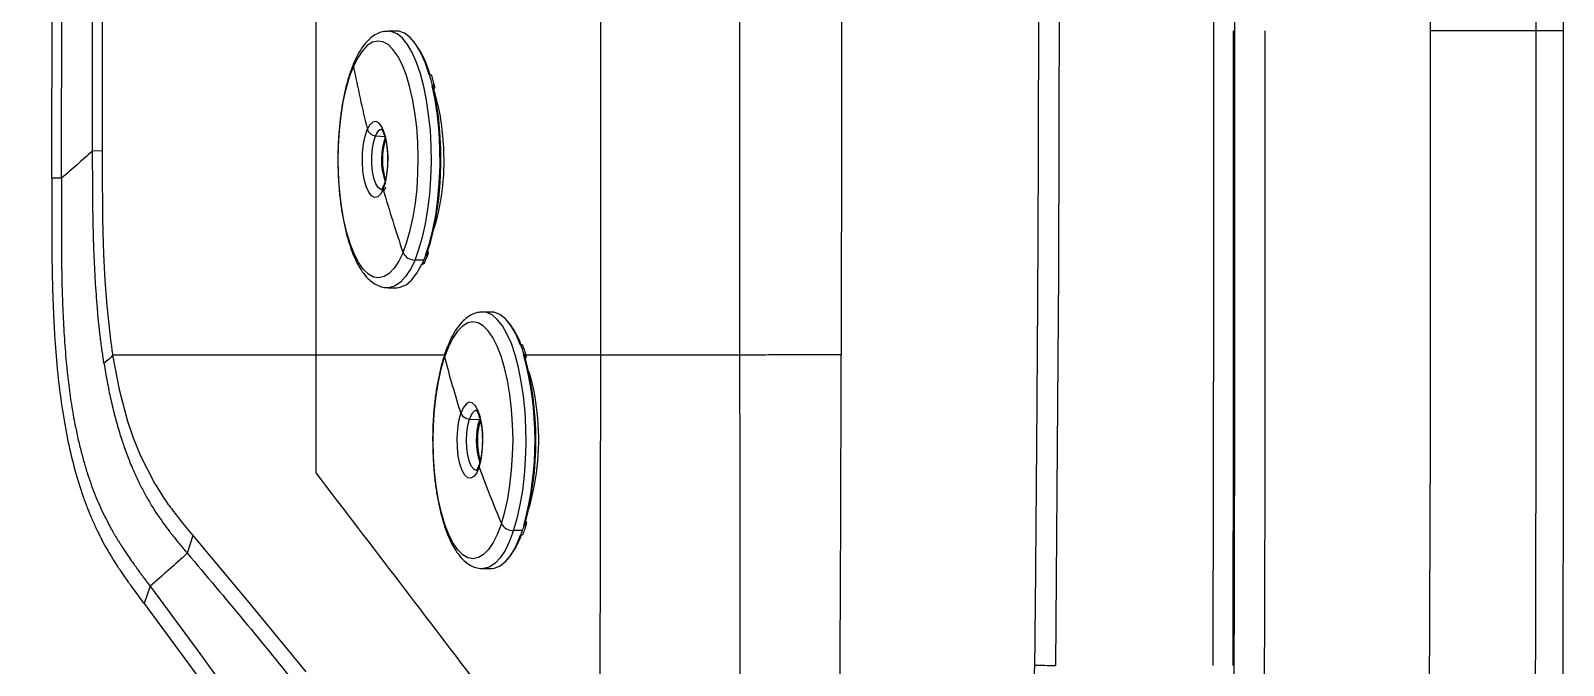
# Model space of a CAD drawing. Extents: x -51 to 27, y -13 to 136.
# Drawn here: x 16.39 to 27.3, y 40.21 to 44.73 of the extents above; entities that cross this region are included whole.
import ezdxf

# ---------------------------------------------------------------- set-up
doc = ezdxf.new("R2010")
doc.units = 0
doc.header["$MEASUREMENT"] = 0
doc.layers.add('GEOMETRY', color=2, linetype='Continuous', lineweight=25)

# ---------------------------------------------------------------- blocks, each defined once
blk = doc.blocks.new('2026 MONTERREY-BLOOM')
at = {"layer": 'GEOMETRY'}
for p, q in [((30.102, -41.295), (30.102, -34.508)), ((32.128, -34.508), (32.128, -41.295)), ((28.219, -40.035), (28.223, -37.902)), ((28.288, -40.035), (28.291, -37.902)), ((28.509, -39.842), (28.51, -37.902)), ((28.578, -37.902), (28.578, -39.841)), ((33.117, -37.902), (33.118, -39.598)), ((35.397, -37.902), (35.39, -40.712)), ((38.037, -38.349), (38.037, -38.985)), ((36.493, -38.714), (36.493, -39.455)), ((30.676, -38.988), (30.614, -38.988)), ((38.037, -38.985), (38.037, -39.621)), ((30.909, -39.297), (30.907, -39.297)), ((30.928, -39.374), (30.93, -39.374)), ((30.945, -39.389), (30.94, -39.403)), ((36.493, -39.455), (36.493, -40.806)), ((33.118, -39.598), (33.118, -41.295)), ((38.037, -39.621), (38.037, -40.326)), ((30.525, -39.733), (30.595, -39.738)), ((28.578, -39.841), (28.509, -39.842)), ((28.578, -39.841), (28.578, -39.952)), ((28.578, -39.952), (28.578, -40.063)), ((28.578, -40.063), (28.58, -40.211)), ((28.219, -40.152), (28.218, -40.269)), ((28.58, -40.211), (28.581, -40.318)), ((28.581, -40.318), (28.583, -40.42)), ((38.037, -40.326), (38.036, -41.904)), ((28.583, -40.42), (28.588, -40.577)), ((28.588, -40.577), (28.592, -40.67)), ((30.882, -40.586), (30.88, -40.586)), ((30.896, -40.555), (30.899, -40.568)), ((28.592, -40.67), (28.597, -40.762)), ((30.869, -40.618), (30.806, -40.618)), ((30.854, -40.647), (30.856, -40.647)), ((35.39, -40.712), (35.368, -43.504)), ((28.597, -40.762), (28.611, -40.943)), ((30.614, -40.815), (30.676, -40.815)), ((36.493, -40.806), (36.489, -43.504)), ((28.611, -40.943), (28.64, -41.207)), ((31.351, -40.988), (31.29, -40.988)), ((31.558, -41.219), (31.556, -41.219)), ((28.652, -41.295), (28.699, -41.54)), ((30.102, -41.295), (28.652, -41.295)), ((30.102, -42.134), (30.102, -41.295)), ((31.015, -41.295), (30.102, -41.295)), ((31.579, -41.288), (31.581, -41.288)), ((31.598, -41.305), (31.593, -41.318)), ((32.128, -41.295), (31.598, -41.295)), ((32.128, -41.295), (32.121, -44.784)), ((33.118, -41.295), (32.128, -41.295)), ((33.118, -41.295), (33.119, -42.141)), ((33.838, -42.621), (33.841, -41.293)), ((28.699, -41.54), (28.758, -41.764)), ((28.758, -41.764), (28.799, -41.883)), ((31.194, -41.75), (31.264, -41.754)), ((28.799, -41.883), (28.851, -42.012)), ((38.036, -41.904), (38.024, -45.524)), ((28.851, -42.012), (28.953, -42.212)), ((28.953, -42.212), (28.959, -42.222)), ((28.959, -42.222), (29.022, -42.321)), ((33.119, -42.141), (33.119, -42.987)), ((29.153, -42.494), (29.188, -42.536)), ((29.188, -42.536), (29.224, -42.579)), ((31.572, -42.544), (31.508, -42.544)), ((31.583, -42.508), (31.581, -42.508)), ((31.595, -42.478), (31.6, -42.492)), ((29.224, -42.579), (29.184, -42.705)), ((29.224, -42.579), (29.635, -43.071)), ((31.558, -42.578), (31.56, -42.578)), ((31.289, -42.815), (31.351, -42.815)), ((28.799, -42.96), (28.837, -43.012)), ((28.919, -42.94), (28.876, -43.064)), ((28.919, -42.94), (29.272, -43.419)), ((28.876, -43.064), (29.247, -43.566)), ((29.635, -43.071), (30.028, -43.551)), ((29.272, -43.419), (29.657, -43.95)), ((35.219, -43.503), (35.206, -43.756))]:
    blk.add_line(p, q, dxfattribs=at)
at = {"layer": 'GEOMETRY', "flags": 128}
for points in [[(38.985, -38.334), (38.985, -38.661), (38.985, -38.985)], [(30.721, -40.563), (30.748, -40.489), (30.772, -40.405), (30.793, -40.312), (30.809, -40.213), (30.82, -40.108), (30.827, -39.999), (30.829, -39.889), (30.826, -39.779), (30.818, -39.671), (30.805, -39.568), (30.788, -39.469), (30.767, -39.379), (30.742, -39.297), (30.714, -39.225), (30.683, -39.165), (30.649, -39.118), (30.614, -39.084), (30.577, -39.064), (30.54, -39.059), (30.503, -39.067), (30.466, -39.091), (30.431, -39.128), (30.398, -39.178), (30.367, -39.24)], [(30.806, -40.618), (30.834, -40.541), (30.86, -40.455), (30.881, -40.359), (30.898, -40.256), (30.911, -40.148), (30.919, -40.036), (30.923, -39.922), (30.921, -39.807), (30.915, -39.694), (30.903, -39.584), (30.888, -39.479), (30.868, -39.381), (30.844, -39.291), (30.816, -39.211), (30.785, -39.141), (30.752, -39.084), (30.716, -39.039), (30.679, -39.008), (30.64, -38.992), (30.614, -38.988)], [(30.907, -39.297), (30.878, -39.212), (30.845, -39.138), (30.81, -39.079), (30.772, -39.033), (30.732, -39.003), (30.691, -38.989), (30.676, -38.988)], [(38.985, -38.985), (38.985, -39.663), (38.985, -40.361)], [(30.721, -40.563), (30.69, -40.625), (30.657, -40.676), (30.622, -40.713), (30.585, -40.736), (30.548, -40.745), (30.511, -40.739), (30.474, -40.719), (30.439, -40.685), (30.405, -40.638), (30.374, -40.578), (30.346, -40.506), (30.321, -40.425), (30.3, -40.334), (30.283, -40.236), (30.27, -40.132), (30.262, -40.024), (30.259, -39.914), (30.261, -39.804), (30.268, -39.695), (30.279, -39.59), (30.295, -39.491), (30.316, -39.398), (30.34, -39.314), (30.367, -39.24)], [(30.88, -40.586), (30.909, -40.5), (30.933, -40.403), (30.954, -40.298), (30.969, -40.185), (30.979, -40.068), (30.984, -39.947), (30.983, -39.826), (30.977, -39.706), (30.966, -39.589), (30.949, -39.478), (30.928, -39.374)], [(30.887, -40.579), (30.916, -40.493), (30.94, -40.398), (30.96, -40.293), (30.975, -40.182), (30.985, -40.066), (30.99, -39.947), (30.989, -39.827), (30.983, -39.708), (30.972, -39.593), (30.955, -39.483), (30.934, -39.381)], [(30.58, -40.114), (30.561, -40.149), (30.54, -40.168), (30.518, -40.173), (30.496, -40.161), (30.476, -40.135), (30.458, -40.094), (30.444, -40.043), (30.435, -39.984), (30.431, -39.919), (30.432, -39.854), (30.439, -39.791), (30.45, -39.735), (30.466, -39.689)], [(30.58, -40.114), (30.595, -40.068), (30.606, -40.012), (30.613, -39.949), (30.614, -39.884), (30.61, -39.82), (30.601, -39.76), (30.587, -39.709), (30.57, -39.669), (30.55, -39.642), (30.528, -39.631), (30.506, -39.635), (30.485, -39.655), (30.466, -39.689)], [(30.572, -40.117), (30.562, -40.116), (30.543, -40.102), (30.527, -40.074), (30.513, -40.035), (30.503, -39.987), (30.498, -39.933), (30.498, -39.877), (30.502, -39.822), (30.512, -39.773), (30.525, -39.733)], [(28.287, -40.223), (28.287, -40.228), (28.287, -40.232)], [(30.806, -40.618), (30.774, -40.683), (30.739, -40.736), (30.703, -40.776), (30.665, -40.802), (30.627, -40.814), (30.613, -40.815)], [(30.676, -40.815), (30.701, -40.812), (30.742, -40.794), (30.781, -40.76), (30.819, -40.711), (30.854, -40.647)], [(31.508, -42.544), (31.534, -42.458), (31.555, -42.362), (31.573, -42.26), (31.586, -42.152), (31.594, -42.04), (31.597, -41.925), (31.596, -41.811), (31.59, -41.698), (31.579, -41.588), (31.563, -41.483), (31.544, -41.384), (31.52, -41.294), (31.492, -41.213), (31.461, -41.143), (31.428, -41.086), (31.392, -41.041), (31.355, -41.009), (31.317, -40.992), (31.288, -40.988)], [(31.556, -41.219), (31.523, -41.144), (31.488, -41.083), (31.45, -41.037), (31.411, -41.005), (31.37, -40.99), (31.351, -40.988)], [(31.421, -42.495), (31.446, -42.411), (31.466, -42.319), (31.482, -42.22), (31.494, -42.115), (31.501, -42.007), (31.504, -41.897), (31.501, -41.787), (31.494, -41.679), (31.481, -41.575), (31.465, -41.476), (31.444, -41.385), (31.419, -41.302), (31.391, -41.23), (31.36, -41.169), (31.327, -41.121), (31.291, -41.086), (31.255, -41.065), (31.218, -41.058), (31.181, -41.066), (31.144, -41.088), (31.109, -41.124), (31.076, -41.174), (31.045, -41.235), (31.017, -41.309)], [(31.421, -42.495), (31.393, -42.568), (31.362, -42.629), (31.329, -42.679), (31.294, -42.715), (31.258, -42.737), (31.22, -42.745), (31.183, -42.738), (31.147, -42.717), (31.111, -42.682), (31.078, -42.634), (31.047, -42.573), (31.019, -42.501), (30.994, -42.418), (30.973, -42.327), (30.957, -42.228), (30.945, -42.124), (30.937, -42.016), (30.935, -41.906), (30.937, -41.796), (30.944, -41.688), (30.956, -41.583), (30.972, -41.484), (30.993, -41.392), (31.017, -41.309)], [(31.263, -42.092), (31.276, -42.041), (31.285, -41.981), (31.289, -41.917), (31.288, -41.851), (31.281, -41.789), (31.27, -41.733), (31.254, -41.687), (31.235, -41.653), (31.214, -41.634), (31.192, -41.631), (31.17, -41.643), (31.15, -41.67), (31.133, -41.711)], [(31.247, -41.686), (31.245, -41.686), (31.226, -41.694), (31.209, -41.716), (31.194, -41.75)], [(31.263, -42.092), (31.245, -42.133), (31.225, -42.16), (31.204, -42.172), (31.182, -42.169), (31.161, -42.15), (31.142, -42.116), (31.126, -42.07), (31.114, -42.014), (31.108, -41.952), (31.106, -41.887), (31.11, -41.822), (31.119, -41.762), (31.133, -41.711)], [(31.247, -42.117), (31.246, -42.117), (31.227, -42.11), (31.209, -42.089), (31.194, -42.055), (31.182, -42.01), (31.175, -41.958), (31.172, -41.903), (31.175, -41.847), (31.182, -41.795), (31.194, -41.75)], [(31.508, -42.544), (31.479, -42.62), (31.447, -42.685), (31.413, -42.738), (31.377, -42.777), (31.339, -42.803), (31.3, -42.814), (31.291, -42.815)], [(31.351, -42.815), (31.373, -42.813), (31.413, -42.796), (31.453, -42.763), (31.491, -42.716), (31.526, -42.654), (31.558, -42.578)]]:
    blk.add_lwpolyline(points, dxfattribs=at)
at = {"layer": 'GEOMETRY'}
for centre, radius, start, end in [((30.289, -39.457), 0.643, 13.7773, 38.7649), ((30.41, -39.231), 0.0436, 157.3307, 191.9633), ((40.02, -37.357), 9.834, 191.0386, 193.7133), ((29.523, -39.709), 1.446, 13.3689, 16.5354), ((29.577, -39.844), 1.431, 2.4016, 17.5433), ((30.528, -39.667), 0.0654, 199.1252, 267.723), ((30.58, -39.742), 0.056, 97.4465, 170.5451), ((31.064, -39.902), 0.497, 160.626, 198.1845), ((31.119, -39.902), 0.545, 164.5075, 195.585), ((29.378, -39.915), 1.635, 343.1017, 4.6048), ((30.611, -40.105), 0.0332, 158.0578, 197.4017), ((40.719, -37.17), 10.559, 196.1923, 198.7432), ((30.804, -40.527), 0.0911, 203.2399, 270.8131), ((30.046, -40.267), 0.895, 336.9091, 339.0899), ((30.163, -40.317), 0.768, 334.4979, 336.913), ((31.056, -41.398), 0.535, 18.777, 40.0543), ((30.52, -41.611), 1.11, 16.9285, 20.7057), ((31.051, -41.299), 0.0353, 161.9475, 195.7649), ((39.052, -39.215), 8.304, 194.6043, 197.4916), ((29.325, -41.901), 2.336, 344.9482, 15.2277), ((29.356, -41.901), 2.311, 344.9621, 15.2138), ((30.366, -41.817), 1.315, 4.9831, 17.9294), ((29.964, -41.902), 1.723, 343.5264, 6.6542), ((31.195, -41.682), 0.0683, 205.0376, 269.1486), ((31.742, -41.901), 0.5, 162.94, 198.2404), ((31.796, -41.902), 0.546, 164.1535, 195.5264), ((31.288, -42.082), 0.0271, 162.4696, 201.7342), ((39.854, -38.941), 9.151, 200.1447, 202.8509), ((31.505, -42.448), 0.0966, 209.1597, 271.666), ((31.045, -42.398), 0.548, 320.0954, 341.6029), ((30.559, -42.206), 1.067, 339.6058, 341.544), ((30.422, -42.16), 1.212, 341.5415, 343.3219)]:
    blk.add_arc(centre, radius, start, end, dxfattribs=at)
for points, knots in [([(-36.643, -38.985), (-36.643, -38.748), (-36.643, -38.251), (-36.643, -37.496), (-36.643, -36.717), (-36.642, -35.938), (-36.641, -35.155), (-36.639, -34.37), (-36.634, -33.124), (-36.625, -31.427), (-36.601, -28.728), (-36.556, -25.487), (-36.48, -22.003), (-36.384, -18.826), (-36.269, -15.952), (-36.147, -13.557), (-36.022, -11.643), (-35.908, -10.209), (-35.804, -9.111), (-35.717, -8.347), (-35.671, -7.917), (-35.598, -7.493), (-35.491, -7.08), (-35.34, -6.644), (-35.136, -6.19), (-34.87, -5.728), (-34.56, -5.294), (-34.209, -4.894), (-33.819, -4.53), (-33.396, -4.207), (-32.942, -3.927), (-32.492, -3.708), (-32.054, -3.541), (-31.634, -3.42), (-31.199, -3.331), (-30.75, -3.28), (-30.3, -3.229), (-29.656, -3.161), (-28.817, -3.082), (-27.505, -2.975), (-25.921, -2.869), (-23.953, -2.762), (-21.876, -2.668), (-19.679, -2.587), (-17.251, -2.514), (-14.59, -2.452), (-11.706, -2.403), (-8.819, -2.37), (-5.936, -2.35), (-3.055, -2.342), (-0.598, -2.339), (1.446, -2.34), (3.092, -2.342), (4.754, -2.346), (6.416, -2.353), (8.055, -2.365), (10.408, -2.386), (13.481, -2.429), (16.974, -2.505), (20.148, -2.601), (23.011, -2.715), (25.395, -2.836), (27.307, -2.961), (28.741, -3.074), (29.84, -3.178), (30.606, -3.264), (31.038, -3.31), (31.463, -3.38), (31.877, -3.486), (32.314, -3.634), (32.769, -3.836), (33.232, -4.099), (33.668, -4.406), (34.07, -4.756), (34.436, -5.143), (34.762, -5.565), (35.044, -6.017), (35.279, -6.492), (35.464, -6.985), (35.602, -7.491), (35.683, -8.01), (35.739, -8.534), (35.815, -9.23), (35.897, -10.097), (36.005, -11.408), (36.112, -12.993), (36.24, -15.339), (36.362, -18.173), (36.465, -21.457), (36.54, -24.706), (36.591, -27.93), (36.621, -30.803), (36.636, -33.323), (36.641, -34.922), (36.642, -35.963), (36.643, -36.444), (36.643, -36.924), (36.643, -37.402), (36.643, -37.896), (36.643, -38.424), (36.643, -38.792), (36.643, -38.985)], [0, 0, 0, 0, 0.005138, 0.010771, 0.016381, 0.022015, 0.027673, 0.03335, 0.039042, 0.054682, 0.070145, 0.097582, 0.124946, 0.145709, 0.16651, 0.187309, 0.197707, 0.208103, 0.218498, 0.221609, 0.224784, 0.227857, 0.230942, 0.234019, 0.237865, 0.24171, 0.245555, 0.249401, 0.253246, 0.257092, 0.260938, 0.264783, 0.267936, 0.271088, 0.274241, 0.277546, 0.280882, 0.284062, 0.291597, 0.299143, 0.312612, 0.326021, 0.341866, 0.357701, 0.373696, 0.394533, 0.415407, 0.436247, 0.457116, 0.477921, 0.498728, 0.51038, 0.52225, 0.534405, 0.54642, 0.558287, 0.569942, 0.597446, 0.624936, 0.645697, 0.666299, 0.687058, 0.697455, 0.707849, 0.718242, 0.721382, 0.724571, 0.72765, 0.730727, 0.733804, 0.737651, 0.741498, 0.745344, 0.74919, 0.753036, 0.756881, 0.760725, 0.76457, 0.768352, 0.772136, 0.775907, 0.779727, 0.783559, 0.79109, 0.798621, 0.812071, 0.825537, 0.849567, 0.873561, 0.896782, 0.920041, 0.943476, 0.95907, 0.97468, 0.978164, 0.981639, 0.985104, 0.988563, 0.992016, 0.995816, 1, 1, 1, 1]), ([(37.805, -7.606), (37.858, -8.078), (37.966, -9.03), (38.093, -10.476), (38.201, -11.954), (38.293, -13.469), (38.374, -15.021), (38.446, -16.605), (38.511, -18.27), (38.569, -20.004), (38.62, -21.797), (38.662, -23.583), (38.697, -25.348), (38.722, -26.87), (38.739, -28.149), (38.751, -29.188), (38.761, -30.203), (38.769, -31.19), (38.775, -32.145), (38.781, -33.067), (38.784, -33.951), (38.787, -34.767), (38.788, -35.517), (38.789, -36.2), (38.79, -36.842), (38.79, -37.443), (38.79, -37.999), (38.79, -38.508), (38.789, -38.831), (38.789, -38.985)], [0, 0, 0, 0, 0.045326, 0.091492, 0.138644, 0.186921, 0.23644, 0.287054, 0.338459, 0.395546, 0.452799, 0.509804, 0.566145, 0.621409, 0.655217, 0.688341, 0.720679, 0.752129, 0.782591, 0.811962, 0.840142, 0.867028, 0.889986, 0.911745, 0.932233, 0.951376, 0.9691, 0.985333, 1, 1, 1, 1]), ([(35.248, -37.902), (35.247, -38.526), (35.246, -39.772), (35.236, -41.639), (35.225, -42.881), (35.219, -43.503)], [0, 0, 0, 0, 0.334397, 0.667121, 1, 1, 1, 1]), ([(36.859, -38.985), (36.859, -39.022), (36.859, -39.104), (36.859, -39.239), (36.859, -39.396), (36.859, -39.568), (36.859, -39.736), (36.859, -39.877), (36.859, -39.976), (36.859, -40.077), (36.859, -40.194), (36.859, -40.34), (36.859, -40.483), (36.859, -40.621), (36.859, -40.823), (36.859, -41.098), (36.859, -41.453), (36.859, -41.82), (36.858, -42.212), (36.858, -42.618), (36.857, -43.039), (36.855, -43.462), (36.854, -43.893), (36.852, -44.335), (36.849, -45.064), (36.843, -46.07), (36.836, -47.022), (36.831, -47.633), (36.828, -47.913), (36.826, -48.213), (36.822, -48.535), (36.819, -48.88), (36.815, -49.226), (36.807, -49.906), (36.793, -50.909), (36.772, -52.226), (36.748, -53.511), (36.723, -54.715), (36.695, -55.842), (36.674, -56.641), (36.659, -57.171), (36.651, -57.441), (36.643, -57.709), (36.634, -57.975), (36.626, -58.239), (36.607, -58.826), (36.576, -59.723), (36.54, -60.635), (36.515, -61.236), (36.502, -61.54), (36.489, -61.84), (36.474, -62.155), (36.458, -62.501), (36.434, -63.003), (36.402, -63.633), (36.361, -64.364), (36.324, -64.988), (36.291, -65.509), (36.264, -65.92), (36.245, -66.194), (36.235, -66.339), (36.232, -66.374), (36.23, -66.409), (36.227, -66.443), (36.224, -66.478), (36.222, -66.512), (36.219, -66.547), (36.202, -66.781), (36.169, -67.208), (36.117, -67.82), (36.064, -68.396), (36.011, -68.934), (35.958, -69.431), (35.907, -69.882), (35.858, -70.263), (35.795, -70.569), (35.731, -70.824), (35.665, -71.043), (35.608, -71.209), (35.566, -71.323), (35.532, -71.409), (35.497, -71.495), (35.461, -71.58), (35.423, -71.664), (35.351, -71.817), (35.28, -71.955), (35.211, -72.079), (35.186, -72.123), (35.158, -72.17), (35.119, -72.236), (34.999, -72.43), (34.784, -72.739), (34.483, -73.096), (34.184, -73.398), (33.895, -73.652), (33.59, -73.886), (33.269, -74.098), (32.934, -74.287), (32.564, -74.465), (32.157, -74.623), (31.712, -74.754), (31.259, -74.849), (30.8, -74.902), (30.344, -74.954), (29.886, -75.002), (29.441, -75.046), (29.006, -75.087), (28.583, -75.124), (28.161, -75.158), (27.739, -75.191), (27.315, -75.223), (26.731, -75.263), (25.992, -75.311), (25.095, -75.363), (24.191, -75.41), (23.309, -75.453), (22.377, -75.495), (21.391, -75.536), (20.304, -75.576), (19.184, -75.614), (18.079, -75.647), (16.991, -75.677), (16.207, -75.696), (15.689, -75.708), (15.444, -75.713), (15.198, -75.719), (14.951, -75.724), (14.703, -75.729), (14.453, -75.734), (13.759, -75.748), (12.604, -75.768), (11.388, -75.786), (10.554, -75.796), (10.116, -75.801), (9.68, -75.806), (9.248, -75.81), (8.828, -75.814), (8.28, -75.819), (7.585, -75.825), (6.735, -75.83), (5.853, -75.835), (4.966, -75.839), (3.975, -75.842), (2.91, -75.844), (1.754, -75.846), (0.609, -75.847), (-0.455, -75.847), (-1.44, -75.846), (-2.343, -75.845), (-3.238, -75.843), (-3.829, -75.842), (-4.118, -75.841)], [0, 0, 0, 0, 0.0015205, 0.0033457, 0.0054756, 0.007915, 0.0103829, 0.0122963, 0.0136552, 0.0144139, 0.0164289, 0.0184285, 0.0203659, 0.0222411, 0.0240541, 0.0286038, 0.0334271, 0.0385312, 0.0435423, 0.0493867, 0.0550992, 0.0606799, 0.0666233, 0.0726617, 0.0786535, 0.0963497, 0.113627, 0.1174481, 0.121248, 0.1250268, 0.1296573, 0.1343866, 0.1390883, 0.1437626, 0.1620811, 0.1799649, 0.1974138, 0.2144282, 0.2290414, 0.2433183, 0.2470019, 0.2506624, 0.2542999, 0.2579143, 0.2615057, 0.265074, 0.2818429, 0.2980744, 0.3022367, 0.3063621, 0.3104507, 0.3145025, 0.3191882, 0.3245637, 0.3349686, 0.3449124, 0.3543951, 0.3604013, 0.3662067, 0.3711496, 0.3716267, 0.3721023, 0.3725764, 0.3730489, 0.37352, 0.3739896, 0.3744577, 0.3749243, 0.3835541, 0.3918977, 0.3999554, 0.4071383, 0.4139151, 0.4202961, 0.4256539, 0.4295637, 0.4329884, 0.436386, 0.4388658, 0.4401192, 0.4413721, 0.4426249, 0.443878, 0.4451317, 0.4463864, 0.4507691, 0.4514578, 0.4521466, 0.4528356, 0.4537108, 0.455254, 0.4621392, 0.4690242, 0.4742408, 0.4794587, 0.4846756, 0.4898923, 0.4951112, 0.5003286, 0.5066101, 0.5128922, 0.519174, 0.5254609, 0.5317008, 0.5378835, 0.5442016, 0.5499516, 0.55566, 0.5615042, 0.5671845, 0.5729289, 0.5788098, 0.5910574, 0.6030653, 0.6154142, 0.6279319, 0.6390692, 0.6533928, 0.6681633, 0.6833808, 0.6990455, 0.7132005, 0.7277021, 0.7310052, 0.7343258, 0.7376638, 0.7410194, 0.7443924, 0.7477829, 0.7511908, 0.7726989, 0.7948379, 0.8007406, 0.8066865, 0.8126757, 0.8184869, 0.8242755, 0.829799, 0.8408264, 0.8525895, 0.8644161, 0.8767764, 0.8887042, 0.904785, 0.9201624, 0.9358208, 0.9514061, 0.963534, 0.9759348, 0.9882033, 1, 1, 1, 1]), ([(36.643, -38.985), (36.643, -39.828), (36.644, -41.551), (36.638, -44.154), (36.623, -46.796), (36.598, -49.436), (36.56, -52.073), (36.508, -54.709), (36.443, -57.234), (36.364, -59.65), (36.27, -61.957), (36.155, -64.262), (36.031, -66.228), (35.9, -67.852), (35.802, -68.877), (35.716, -69.638), (35.663, -70.134), (35.567, -70.618), (35.44, -71.049), (35.293, -71.432), (35.137, -71.768), (34.958, -72.092), (34.757, -72.403), (34.535, -72.7), (34.293, -72.981), (34.032, -73.244), (33.754, -73.488), (33.46, -73.713), (33.15, -73.917), (32.828, -74.099), (32.47, -74.269), (32.078, -74.421), (31.65, -74.547), (31.21, -74.637), (30.76, -74.689), (30.304, -74.741), (29.845, -74.789), (29.117, -74.861), (28.118, -74.947), (26.517, -75.064), (24.581, -75.177), (22.165, -75.291), (19.603, -75.387), (16.893, -75.466), (14.119, -75.527), (11.282, -75.573), (9.295, -75.594), (8.222, -75.603), (8.062, -75.605), (7.902, -75.606), (7.75, -75.607), (7.619, -75.608), (7.509, -75.609), (7.406, -75.61), (7.287, -75.61), (6.823, -75.614), (5.731, -75.62), (3.332, -75.628), (-0.049, -75.632), (-2.762, -75.627), (-4.118, -75.625)], [0, 0, 0, 0, 0.034488, 0.070526, 0.106569, 0.142591, 0.178588, 0.214528, 0.250471, 0.281965, 0.313469, 0.344975, 0.376447, 0.394063, 0.411668, 0.418581, 0.425411, 0.432079, 0.438744, 0.443794, 0.448844, 0.453894, 0.458943, 0.463993, 0.469043, 0.474092, 0.479142, 0.484192, 0.489242, 0.494293, 0.499343, 0.505424, 0.511505, 0.517586, 0.523766, 0.530042, 0.536349, 0.542658, 0.560012, 0.577374, 0.608371, 0.639386, 0.67635, 0.71332, 0.75032, 0.789907, 0.829466, 0.831649, 0.833831, 0.836013, 0.838185, 0.84005, 0.841408, 0.842657, 0.844259, 0.846315, 0.861623, 0.88897, 0.944497, 1, 1, 1, 1]), ([(30.614, -38.99), (30.604, -38.99), (30.579, -38.989), (30.54, -39.003), (30.499, -39.027), (30.461, -39.063), (30.424, -39.109), (30.394, -39.161), (30.377, -39.199), (30.37, -39.215)], [0, 0, 0, 0, 0.091231, 0.23209, 0.375988, 0.530933, 0.700551, 0.880787, 1, 1, 1, 1]), ([(36.634, -38.985), (36.634, -39.786), (36.635, -41.292), (36.632, -42.799), (36.63, -43.505)], [0, 0, 0, 0, 0.531524, 1, 1, 1, 1]), ([(38.789, -38.985), (38.781, -38.985), (38.764, -38.985), (38.709, -38.985), (38.634, -38.985), (38.539, -38.985), (38.429, -38.985), (38.305, -38.985), (38.173, -38.985), (38.082, -38.985), (38.037, -38.985)], [0, 0, 0, 0, 0.125006, 0.250006, 0.375002, 0.5, 0.624998, 0.749994, 0.874994, 1, 1, 1, 1]), ([(38.789, -38.985), (38.789, -39.144), (38.79, -39.479), (38.79, -40.007), (38.79, -40.584), (38.79, -41.209), (38.789, -41.879), (38.788, -42.59), (38.786, -43.369), (38.784, -44.213), (38.779, -45.124), (38.774, -46.073), (38.767, -47.056), (38.757, -48.168), (38.744, -49.41), (38.726, -50.782), (38.704, -52.185), (38.678, -53.613), (38.647, -55.058), (38.611, -56.514), (38.582, -57.487), (38.567, -57.974)], [0, 0, 0, 0, 0.025085, 0.052924, 0.083385, 0.116332, 0.151634, 0.189155, 0.228763, 0.274582, 0.322586, 0.372596, 0.424436, 0.477926, 0.548269, 0.620638, 0.694667, 0.769986, 0.846227, 0.923021, 1, 1, 1, 1]), ([(38.985, -38.985), (38.972, -38.985), (38.948, -38.985), (38.901, -38.985), (38.849, -38.985), (38.809, -38.985), (38.789, -38.985)], [0, 0, 0, 0, 0.283047, 0.544687, 0.78399, 1, 1, 1, 1]), ([(30.37, -39.215), (30.365, -39.227), (30.35, -39.263), (30.328, -39.33), (30.305, -39.417), (30.287, -39.511), (30.273, -39.609), (30.263, -39.71), (30.257, -39.815), (30.256, -39.92), (30.259, -40.025), (30.266, -40.128), (30.277, -40.228), (30.293, -40.324), (30.312, -40.415), (30.336, -40.499), (30.363, -40.575), (30.394, -40.644), (30.43, -40.703), (30.469, -40.75), (30.511, -40.784), (30.553, -40.805), (30.588, -40.815), (30.608, -40.814), (30.613, -40.814)], [0, 0, 0, 0, 0.025862, 0.07598, 0.125587, 0.174765, 0.223649, 0.272339, 0.320908, 0.369416, 0.417912, 0.466433, 0.515024, 0.56374, 0.612654, 0.66186, 0.711492, 0.76173, 0.812782, 0.864685, 0.908484, 0.948517, 0.986417, 1, 1, 1, 1]), ([(30.909, -39.297), (30.912, -39.297), (30.917, -39.298), (30.923, -39.301), (30.925, -39.304), (30.925, -39.306)], [0, 0, 0, 0, 0.350073, 0.698824, 1, 1, 1, 1]), ([(30.946, -39.384), (30.943, -39.369), (30.936, -39.342), (30.928, -39.316), (30.925, -39.305)], [0, 0, 0, 0, 0.5543482, 1, 1, 1, 1]), ([(30.928, -39.374), (30.929, -39.375), (30.931, -39.375), (30.934, -39.376), (30.935, -39.378), (30.935, -39.379), (30.934, -39.38), (30.934, -39.381)], [0, 0, 0, 0, 0.249496, 0.499284, 0.749092, 0.873165, 1, 1, 1, 1]), ([(30.945, -39.389), (30.946, -39.387), (30.947, -39.383), (30.944, -39.378), (30.938, -39.375), (30.932, -39.375), (30.93, -39.374)], [0, 0, 0, 0, 0.249258, 0.500325, 0.751368, 1, 1, 1, 1]), ([(30.565, -39.684), (30.565, -39.684), (30.564, -39.684), (30.572, -39.692), (30.581, -39.712), (30.592, -39.743), (30.601, -39.783), (30.608, -39.831), (30.611, -39.884), (30.61, -39.938), (30.606, -39.991), (30.598, -40.038), (30.589, -40.071), (30.583, -40.087), (30.58, -40.092)], [0, 0, 0, 0, 0.035734, 0.111725, 0.1909, 0.276739, 0.368192, 0.46331, 0.560483, 0.658581, 0.75672, 0.853903, 0.949107, 1, 1, 1, 1]), ([(28.509, -39.842), (28.472, -39.874), (28.399, -39.939), (28.325, -40.004), (28.288, -40.035)], [0, 0, 0, 0, 0.502356, 1, 1, 1, 1]), ([(28.509, -39.883), (28.509, -39.876), (28.509, -39.862), (28.509, -39.849), (28.509, -39.842)], [0, 0, 0, 0, 0.500012, 1, 1, 1, 1]), ([(28.509, -39.927), (28.509, -39.919), (28.509, -39.905), (28.509, -39.89), (28.509, -39.883)], [0, 0, 0, 0, 0.500017, 1, 1, 1, 1]), ([(28.51, -40.017), (28.51, -40.002), (28.51, -39.972), (28.509, -39.942), (28.509, -39.927)], [0, 0, 0, 0, 0.500048, 1, 1, 1, 1]), ([(28.219, -40.035), (28.219, -40.054), (28.219, -40.093), (28.219, -40.132), (28.219, -40.152)], [0, 0, 0, 0, 0.499037, 1, 1, 1, 1]), ([(28.288, -40.035), (28.274, -40.035), (28.245, -40.035), (28.228, -40.035), (28.219, -40.035)], [0, 0, 0, 0, 0.5000001, 1, 1, 1, 1]), ([(28.288, -40.035), (28.288, -40.067), (28.287, -40.129), (28.287, -40.191), (28.287, -40.223)], [0, 0, 0, 0, 0.499929, 1, 1, 1, 1]), ([(30.58, -40.092), (30.578, -40.096), (30.573, -40.108), (30.565, -40.118), (30.565, -40.119), (30.565, -40.119)], [0, 0, 0, 0, 0.267957, 0.677662, 1, 1, 1, 1]), ([(30.596, -40.1), (30.594, -40.105), (30.588, -40.117), (30.583, -40.123), (30.581, -40.127)], [0, 0, 0, 0, 0.421486, 1, 1, 1, 1]), ([(28.218, -40.269), (28.218, -40.309), (28.218, -40.387), (28.219, -40.466), (28.219, -40.505)], [0, 0, 0, 0, 0.5000009, 1, 1, 1, 1]), ([(28.287, -40.232), (28.287, -40.263), (28.287, -40.324), (28.287, -40.385), (28.287, -40.416)], [0, 0, 0, 0, 0.499469, 1, 1, 1, 1]), ([(28.52, -40.574), (28.518, -40.511), (28.513, -40.387), (28.512, -40.262), (28.511, -40.2)], [0, 0, 0, 0, 0.499998, 1, 1, 1, 1]), ([(38.985, -40.361), (38.985, -40.493), (38.985, -40.757), (38.985, -41.021), (38.985, -41.154)], [0, 0, 0, 0, 0.497628, 1, 1, 1, 1]), ([(28.219, -40.505), (28.219, -40.525), (28.219, -40.558), (28.22, -40.596), (28.22, -40.616), (28.22, -40.661), (28.221, -40.703), (28.222, -40.743)], [0, 0, 0, 0, 0.250001, 0.421981, 0.472782, 0.500003, 1, 1, 1, 1]), ([(28.529, -40.765), (28.528, -40.733), (28.524, -40.67), (28.521, -40.606), (28.52, -40.574)], [0, 0, 0, 0, 0.499994, 1, 1, 1, 1]), ([(30.872, -40.64), (30.877, -40.628), (30.886, -40.608), (30.895, -40.586), (30.899, -40.576)], [0, 0, 0, 0, 0.554647, 1, 1, 1, 1]), ([(30.882, -40.586), (30.885, -40.586), (30.89, -40.586), (30.896, -40.581), (30.9, -40.575), (30.899, -40.57), (30.899, -40.568)], [0, 0, 0, 0, 0.250657, 0.500369, 0.749261, 1, 1, 1, 1]), ([(30.887, -40.579), (30.887, -40.58), (30.887, -40.581), (30.886, -40.584), (30.885, -40.585), (30.883, -40.586), (30.882, -40.586)], [0, 0, 0, 0, 0.249998, 0.499998, 0.749999, 1, 1, 1, 1]), ([(30.872, -40.639), (30.871, -40.64), (30.87, -40.643), (30.864, -40.647), (30.858, -40.647), (30.856, -40.647)], [0, 0, 0, 0, 0.227132, 0.615409, 1, 1, 1, 1]), ([(28.222, -40.743), (28.223, -40.782), (28.225, -40.862), (28.228, -40.941), (28.23, -40.981)], [0, 0, 0, 0, 0.500001, 1, 1, 1, 1]), ([(28.544, -40.96), (28.541, -40.927), (28.536, -40.863), (28.531, -40.798), (28.529, -40.765)], [0, 0, 0, 0, 0.499999, 1, 1, 1, 1]), ([(28.23, -40.981), (28.231, -41.021), (28.235, -41.101), (28.24, -41.18), (28.243, -41.22)], [0, 0, 0, 0, 0.500002, 1, 1, 1, 1]), ([(28.298, -40.987), (28.299, -41.019), (28.302, -41.083), (28.306, -41.146), (28.308, -41.178)], [0, 0, 0, 0, 0.5, 1, 1, 1, 1]), ([(28.563, -41.156), (28.56, -41.124), (28.552, -41.059), (28.546, -40.993), (28.544, -40.96)], [0, 0, 0, 0, 0.499999, 1, 1, 1, 1]), ([(31.288, -40.99), (31.279, -40.99), (31.255, -40.989), (31.216, -41.003), (31.175, -41.026), (31.137, -41.061), (31.1, -41.108), (31.066, -41.167), (31.039, -41.228), (31.023, -41.271), (31.017, -41.288)], [0, 0, 0, 0, 0.070201, 0.190567, 0.313334, 0.445413, 0.590042, 0.743915, 0.899752, 1, 1, 1, 1]), ([(28.59, -41.351), (28.585, -41.319), (28.576, -41.255), (28.568, -41.189), (28.563, -41.156)], [0, 0, 0, 0, 0.5, 1, 1, 1, 1]), ([(38.985, -41.154), (38.985, -41.295), (38.985, -41.577), (38.985, -41.859), (38.984, -42)], [0, 0, 0, 0, 0.501596, 1, 1, 1, 1]), ([(28.243, -41.22), (28.246, -41.26), (28.252, -41.339), (28.26, -41.417), (28.264, -41.456)], [0, 0, 0, 0, 0.500004, 1, 1, 1, 1]), ([(28.308, -41.178), (28.31, -41.21), (28.315, -41.275), (28.321, -41.338), (28.324, -41.369)], [0, 0, 0, 0, 0.5, 1, 1, 1, 1]), ([(28.64, -41.207), (28.642, -41.222), (28.646, -41.251), (28.65, -41.28), (28.652, -41.295)], [0, 0, 0, 0, 0.500002, 1, 1, 1, 1]), ([(31.558, -41.219), (31.56, -41.219), (31.566, -41.219), (31.572, -41.223), (31.573, -41.226), (31.574, -41.228)], [0, 0, 0, 0, 0.365915, 0.730447, 1, 1, 1, 1]), ([(31.598, -41.298), (31.594, -41.285), (31.586, -41.26), (31.578, -41.237), (31.574, -41.227)], [0, 0, 0, 0, 0.5543127, 1, 1, 1, 1]), ([(28.324, -41.369), (28.326, -41.386), (28.329, -41.42), (28.333, -41.453), (28.335, -41.47)], [0, 0, 0, 0, 0.4999976, 1, 1, 1, 1]), ([(28.652, -41.295), (28.645, -41.304), (28.629, -41.324), (28.603, -41.342), (28.59, -41.351)], [0, 0, 0, 0, 0.5, 1, 1, 1, 1]), ([(28.59, -41.351), (28.594, -41.374), (28.601, -41.418), (28.609, -41.461), (28.613, -41.483)], [0, 0, 0, 0, 0.5, 1, 1, 1, 1]), ([(31.017, -41.288), (31.013, -41.302), (31, -41.342), (30.981, -41.415), (30.963, -41.508), (30.948, -41.606), (30.938, -41.708), (30.932, -41.812), (30.931, -41.917), (30.934, -42.022), (30.941, -42.125), (30.952, -42.226), (30.967, -42.322), (30.987, -42.413), (31.01, -42.497), (31.037, -42.574), (31.069, -42.642), (31.104, -42.702), (31.143, -42.749), (31.184, -42.783), (31.226, -42.805), (31.263, -42.815), (31.285, -42.814), (31.292, -42.813)], [0, 0, 0, 0, 0.0269794, 0.0789055, 0.1304459, 0.1816749, 0.232698, 0.2835938, 0.3344235, 0.3852397, 0.4360812, 0.486994, 0.5380373, 0.5892851, 0.6408368, 0.6928303, 0.745454, 0.7989267, 0.8532996, 0.8993178, 0.9413501, 0.9810913, 1, 1, 1, 1]), ([(31.579, -41.288), (31.581, -41.288), (31.583, -41.288), (31.585, -41.29), (31.586, -41.292), (31.587, -41.294), (31.586, -41.294), (31.586, -41.295)], [0, 0, 0, 0, 0.249496, 0.499284, 0.749092, 0.873165, 1, 1, 1, 1]), ([(31.598, -41.305), (31.598, -41.303), (31.599, -41.298), (31.596, -41.293), (31.59, -41.289), (31.584, -41.288), (31.581, -41.288)], [0, 0, 0, 0, 0.249258, 0.500325, 0.751368, 1, 1, 1, 1]), ([(33.841, -41.293), (33.762, -41.293), (33.604, -41.293), (33.406, -41.294), (33.237, -41.294), (33.158, -41.295), (33.118, -41.295)], [0, 0, 0, 0, 0.245883, 0.494626, 0.74611, 1, 1, 1, 1]), ([(28.264, -41.456), (28.273, -41.535), (28.292, -41.692), (28.32, -41.835), (28.334, -41.907)], [0, 0, 0, 0, 0.500014, 1, 1, 1, 1]), ([(28.335, -41.47), (28.341, -41.522), (28.354, -41.627), (28.372, -41.726), (28.381, -41.775)], [0, 0, 0, 0, 0.500005, 1, 1, 1, 1]), ([(28.613, -41.483), (28.617, -41.504), (28.625, -41.547), (28.634, -41.588), (28.639, -41.608)], [0, 0, 0, 0, 0.499995, 1, 1, 1, 1]), ([(28.639, -41.608), (28.648, -41.649), (28.667, -41.731), (28.689, -41.806), (28.7, -41.844)], [0, 0, 0, 0, 0.500016, 1, 1, 1, 1]), ([(31.24, -41.684), (31.24, -41.684), (31.24, -41.684), (31.249, -41.696), (31.259, -41.718), (31.269, -41.751), (31.278, -41.793), (31.284, -41.842), (31.286, -41.896), (31.285, -41.95), (31.279, -42.001), (31.271, -42.044), (31.265, -42.065), (31.262, -42.074)], [0, 0, 0, 0, 0.054734, 0.135522, 0.220649, 0.312855, 0.41056, 0.511726, 0.614771, 0.718583, 0.822208, 0.924617, 1, 1, 1, 1]), ([(28.381, -41.775), (28.388, -41.809), (28.401, -41.877), (28.417, -41.941), (28.425, -41.972)], [0, 0, 0, 0, 0.5, 1, 1, 1, 1]), ([(28.334, -41.907), (28.349, -41.977), (28.381, -42.118), (28.42, -42.238), (28.44, -42.298)], [0, 0, 0, 0, 0.4999816, 1, 1, 1, 1]), ([(28.7, -41.844), (28.706, -41.862), (28.712, -41.883), (28.724, -41.918), (28.741, -41.97), (28.759, -42.016), (28.771, -42.048)], [0, 0, 0, 0, 0.250015, 0.292624, 0.500024, 1, 1, 1, 1]), ([(28.425, -41.972), (28.433, -42.002), (28.448, -42.06), (28.465, -42.114), (28.473, -42.141)], [0, 0, 0, 0, 0.499999, 1, 1, 1, 1]), ([(38.984, -42), (38.984, -42.237), (38.983, -42.704), (38.982, -43.172), (38.982, -43.402)], [0, 0, 0, 0, 0.5077762, 1, 1, 1, 1]), ([(28.771, -42.048), (28.777, -42.063), (28.784, -42.08), (28.797, -42.11), (28.816, -42.154), (28.835, -42.194), (28.849, -42.221)], [0, 0, 0, 0, 0.250007, 0.263574, 0.500015, 1, 1, 1, 1]), ([(32.121, -44.784), (31.843, -44.418), (31.172, -43.534), (30.497, -42.65), (30.102, -42.134)], [0, 0, 0, 0, 0.4149719, 1, 1, 1, 1]), ([(31.262, -42.074), (31.26, -42.08), (31.255, -42.095), (31.246, -42.111), (31.239, -42.119), (31.24, -42.119), (31.24, -42.119)], [0, 0, 0, 0, 0.208898, 0.542558, 0.852601, 1, 1, 1, 1]), ([(28.473, -42.141), (28.482, -42.167), (28.5, -42.22), (28.519, -42.268), (28.528, -42.292)], [0, 0, 0, 0, 0.499999, 1, 1, 1, 1]), ([(28.849, -42.221), (28.862, -42.247), (28.875, -42.272), (28.889, -42.297), (28.891, -42.301), (28.898, -42.313), (28.911, -42.335), (28.923, -42.355), (28.93, -42.367)], [0, 0, 0, 0, 0.499989, 0.502158, 0.519463, 0.567695, 0.749996, 1, 1, 1, 1]), ([(28.44, -42.298), (28.445, -42.312), (28.451, -42.327), (28.461, -42.356), (28.467, -42.37), (28.473, -42.387), (28.479, -42.401), (28.49, -42.427), (28.499, -42.45), (28.505, -42.463)], [0, 0, 0, 0, 0.249999, 0.263477, 0.499998, 0.507186, 0.570049, 0.750001, 1, 1, 1, 1]), ([(28.528, -42.292), (28.538, -42.316), (28.558, -42.365), (28.579, -42.409), (28.59, -42.431)], [0, 0, 0, 0, 0.499999, 1, 1, 1, 1]), ([(28.505, -42.463), (28.516, -42.489), (28.528, -42.514), (28.54, -42.539), (28.541, -42.543), (28.547, -42.554), (28.558, -42.577), (28.568, -42.597), (28.574, -42.609)], [0, 0, 0, 0, 0.49999, 0.502061, 0.51914, 0.567245, 0.749997, 1, 1, 1, 1]), ([(28.59, -42.431), (28.6, -42.451), (28.615, -42.481), (28.635, -42.519), (28.645, -42.538), (28.651, -42.547)], [0, 0, 0, 0, 0.4999947, 0.7499974, 1, 1, 1, 1]), ([(28.93, -42.367), (28.944, -42.388), (28.957, -42.41), (28.972, -42.432), (28.974, -42.435), (28.981, -42.445), (28.994, -42.464), (29.006, -42.481), (29.013, -42.491)], [0, 0, 0, 0, 0.499994, 0.502589, 0.520823, 0.569491, 0.749998, 1, 1, 1, 1]), ([(28.67, -42.581), (28.667, -42.575), (28.66, -42.564), (28.654, -42.553), (28.651, -42.547)], [0, 0, 0, 0, 0.499988, 1, 1, 1, 1]), ([(29.013, -42.491), (29.027, -42.51), (29.041, -42.529), (29.057, -42.55), (29.064, -42.56), (29.078, -42.577), (29.09, -42.592), (29.097, -42.601)], [0, 0, 0, 0, 0.4999974, 0.5086726, 0.5734179, 0.7499991, 1, 1, 1, 1]), ([(31.576, -42.569), (31.575, -42.571), (31.574, -42.574), (31.568, -42.577), (31.562, -42.578), (31.56, -42.578)], [0, 0, 0, 0, 0.274534, 0.638997, 1, 1, 1, 1]), ([(31.576, -42.57), (31.581, -42.557), (31.589, -42.534), (31.597, -42.509), (31.6, -42.498)], [0, 0, 0, 0, 0.554601, 1, 1, 1, 1]), ([(31.583, -42.508), (31.586, -42.508), (31.592, -42.507), (31.598, -42.504), (31.601, -42.498), (31.6, -42.494), (31.6, -42.492)], [0, 0, 0, 0, 0.250657, 0.500369, 0.749261, 1, 1, 1, 1]), ([(31.588, -42.501), (31.588, -42.502), (31.589, -42.504), (31.588, -42.506), (31.586, -42.507), (31.584, -42.508), (31.583, -42.508)], [0, 0, 0, 0, 0.249998, 0.499998, 0.749999, 1, 1, 1, 1]), ([(28.574, -42.609), (28.586, -42.631), (28.599, -42.654), (28.611, -42.676), (28.613, -42.679), (28.619, -42.69), (28.631, -42.71), (28.641, -42.728), (28.648, -42.738)], [0, 0, 0, 0, 0.4999939, 0.5025682, 0.5207487, 0.5693724, 0.7499979, 1, 1, 1, 1]), ([(28.67, -42.581), (28.673, -42.586), (28.68, -42.597), (28.687, -42.608), (28.69, -42.614)], [0, 0, 0, 0, 0.5000069, 1, 1, 1, 1]), ([(28.69, -42.614), (28.695, -42.622), (28.705, -42.637), (28.714, -42.653), (28.719, -42.66)], [0, 0, 0, 0, 0.500001, 1, 1, 1, 1]), ([(28.719, -42.66), (28.73, -42.676), (28.75, -42.708), (28.772, -42.739), (28.782, -42.754)], [0, 0, 0, 0, 0.499999, 1, 1, 1, 1]), ([(29.097, -42.601), (29.104, -42.61), (29.118, -42.627), (29.132, -42.644), (29.14, -42.653)], [0, 0, 0, 0, 0.480726, 1, 1, 1, 1]), ([(29.14, -42.653), (29.147, -42.661), (29.161, -42.679), (29.176, -42.696), (29.184, -42.705)], [0, 0, 0, 0, 0.485999, 1, 1, 1, 1]), ([(33.831, -43.951), (33.832, -43.729), (33.835, -43.286), (33.837, -42.843), (33.838, -42.621)], [0, 0, 0, 0, 0.500004, 1, 1, 1, 1]), ([(28.648, -42.738), (28.66, -42.758), (28.672, -42.777), (28.685, -42.797), (28.687, -42.8), (28.693, -42.809), (28.705, -42.827), (28.716, -42.843), (28.722, -42.852)], [0, 0, 0, 0, 0.499997, 0.502587, 0.520806, 0.569447, 0.749999, 1, 1, 1, 1]), ([(28.782, -42.754), (28.789, -42.764), (28.801, -42.78), (28.816, -42.801), (28.831, -42.822), (28.842, -42.838), (28.85, -42.847)], [0, 0, 0, 0, 0.316666, 0.5, 0.678782, 1, 1, 1, 1]), ([(29.184, -42.705), (29.14, -42.745), (29.052, -42.824), (28.963, -42.902), (28.919, -42.94)], [0, 0, 0, 0, 0.5020124, 1, 1, 1, 1]), ([(29.184, -42.705), (29.318, -42.865), (29.588, -43.184), (29.856, -43.513), (29.989, -43.677)], [0, 0, 0, 0, 0.5, 1, 1, 1, 1]), ([(28.722, -42.852), (28.735, -42.871), (28.747, -42.889), (28.76, -42.907), (28.76, -42.907), (28.76, -42.907), (28.761, -42.908), (28.762, -42.91), (28.769, -42.919), (28.781, -42.936), (28.792, -42.952), (28.799, -42.96)], [0, 0, 0, 0, 0.5, 0.500043, 0.500354, 0.50119, 0.504311, 0.516342, 0.563537, 0.75, 1, 1, 1, 1]), ([(28.85, -42.847), (28.855, -42.855), (28.866, -42.87), (28.878, -42.885), (28.883, -42.893)], [0, 0, 0, 0, 0.4998893, 1, 1, 1, 1]), ([(28.883, -42.893), (28.889, -42.901), (28.901, -42.916), (28.913, -42.932), (28.919, -42.94)], [0, 0, 0, 0, 0.4891528, 1, 1, 1, 1]), ([(28.837, -43.012), (28.843, -43.02), (28.856, -43.038), (28.869, -43.055), (28.876, -43.064)], [0, 0, 0, 0, 0.4894619, 1, 1, 1, 1]), ([(33.119, -42.987), (33.119, -43.269), (33.118, -43.741), (33.117, -44.272), (33.116, -44.554), (33.115, -44.645), (33.115, -44.678)], [0, 0, 0, 0, 0.5, 0.837894, 0.940915, 1, 1, 1, 1]), ([(38.982, -43.402), (38.98, -43.781), (38.978, -44.538), (38.974, -45.296), (38.972, -45.675)], [0, 0, 0, 0, 0.500033, 1, 1, 1, 1]), ([(35.219, -43.503), (35.242, -43.503), (35.287, -43.504), (35.341, -43.504), (35.368, -43.504)], [0, 0, 0, 0, 0.5, 1, 1, 1, 1])]:
    blk.add_open_spline(points, degree=3, knots=knots, dxfattribs=at)
for points in [[(33.844, -37.902), (33.844, -38.467), (33.844, -39.597), (33.842, -40.728), (33.841, -41.293)], [(28.511, -40.2), (28.511, -40.17), (28.51, -40.108), (28.51, -40.047), (28.51, -40.017)], [(28.287, -40.416), (28.287, -40.448), (28.287, -40.513), (28.288, -40.578), (28.288, -40.61)], [(28.288, -40.61), (28.288, -40.642), (28.289, -40.705), (28.291, -40.768), (28.291, -40.799)], [(28.291, -40.799), (28.292, -40.831), (28.294, -40.893), (28.296, -40.956), (28.298, -40.987)], [(29.022, -42.321), (29.033, -42.336), (29.054, -42.367), (29.076, -42.395), (29.087, -42.41)], [(29.087, -42.41), (29.098, -42.424), (29.12, -42.453), (29.142, -42.48), (29.153, -42.494)]]:
    blk.add_open_spline(points, degree=3, dxfattribs=at)

msp = doc.modelspace()

# ---------------------------------------------------------------- block references
msp.add_blockref('2026 MONTERREY-BLOOM', (-11.682, 83.714))

doc.saveas('drawing.dxf')
